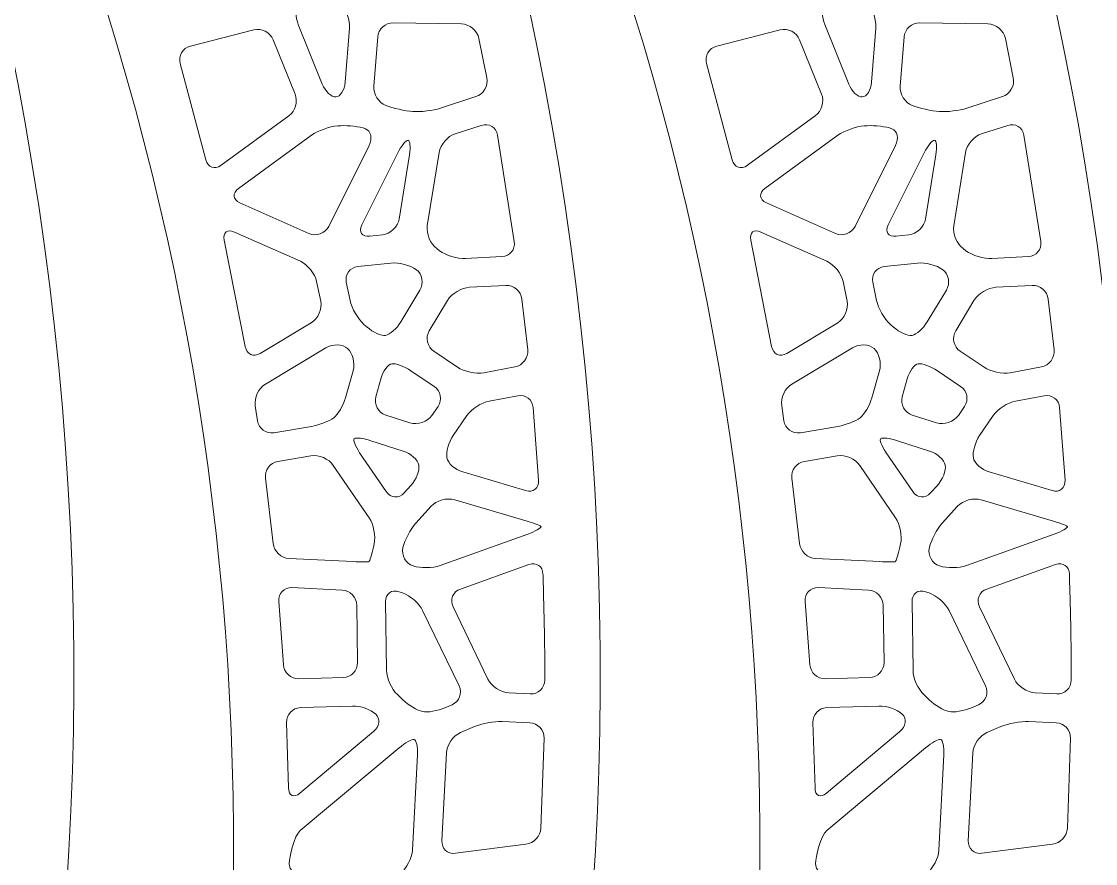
# Model space of a CAD drawing. Header units: inches. Extents: x 8 to 818, y -635 to -10.
# Drawn here: x 396.5 to 501.2, y -169.1 to -87 of the extents above; entities that cross this region are included whole.
import ezdxf

# ---------------------------------------------------------------- set-up
doc = ezdxf.new("R2010")
doc.units = ezdxf.units.IN
doc.header["$MEASUREMENT"] = 0
doc.layers.add('Calque 1', color=7, linetype='Continuous')

# ---------------------------------------------------------------- blocks, each defined once
blk = doc.blocks.new('block 4')
at = {"layer": 'Calque 1', "color": 179, "lineweight": 5, "true_color": 0x262425}
blk.add_open_spline([(602.23, -64), (602.23, -64), (613.18, -66.29), (613.18, -66.29), (613.72, -66.4), (614.07, -66.93), (613.96, -67.48), (613.96, -67.48), (613.75, -68.45), (613.75, -68.45), (613.64, -68.99), (613.11, -69.34), (612.57, -69.23), (612.57, -69.23), (603.57, -67.34), (603.57, -67.34), (655.56, -199.6), (597.38, -353.81), (465.53, -418.55), (465.53, -418.55), (470.43, -419.58), (470.43, -419.58), (470.97, -419.69), (471.32, -420.22), (471.2, -420.76), (471.2, -420.76), (471, -421.74), (471, -421.74), (470.89, -422.28), (470.36, -422.63), (469.82, -422.51), (469.82, -422.51), (461.08, -420.69), (461.08, -420.69), (458.29, -422), (455.46, -423.28), (452.6, -424.51), (448.67, -426.21), (446.73, -430.67), (448.21, -434.69), (448.21, -434.69), (448.27, -434.84), (448.27, -434.84), (449.8, -439), (454.42, -441.15), (458.57, -439.61), (625.34, -377.87), (704.2, -186.1), (630.65, -23.11), (626.13, -12.97), (613.24, -9.8), (602.69, -15.85), (602.69, -15.85), (602.69, -15.85), (602.69, -15.85), (592.11, -21.91), (587.74, -33.6), (592.19, -42.17), (595.88, -49.36), (599.22, -56.64), (602.23, -64)], degree=3, knots=[0, 0, 0, 0, 1, 1, 1, 2, 2, 2, 3, 3, 3, 4, 4, 4, 5, 5, 5, 6, 6, 6, 7, 7, 7, 8, 8, 8, 9, 9, 9, 10, 10, 10, 11, 11, 11, 12, 12, 12, 13, 13, 13, 14, 14, 14, 15, 15, 15, 16, 16, 16, 17, 17, 17, 18, 18, 18, 19, 19, 19, 20, 20, 20, 20], dxfattribs=at)
blk = doc.blocks.new('block 5')
at = {"layer": 'Calque 1', "color": 179, "lineweight": 5, "true_color": 0x262425}
blk.add_open_spline([(550.89, -64), (550.89, -64), (561.84, -66.29), (561.84, -66.29), (562.38, -66.4), (562.73, -66.93), (562.62, -67.48), (562.62, -67.48), (562.41, -68.45), (562.41, -68.45), (562.3, -68.99), (561.77, -69.34), (561.23, -69.23), (561.23, -69.23), (552.23, -67.34), (552.23, -67.34), (604.22, -199.6), (546.04, -353.81), (414.19, -418.55), (414.19, -418.55), (419.09, -419.58), (419.09, -419.58), (419.63, -419.69), (419.98, -420.22), (419.86, -420.76), (419.86, -420.76), (419.66, -421.74), (419.66, -421.74), (419.55, -422.28), (419.02, -422.63), (418.48, -422.51), (418.48, -422.51), (409.74, -420.69), (409.74, -420.69), (406.95, -422), (404.12, -423.28), (401.26, -424.51), (397.33, -426.21), (395.39, -430.67), (396.87, -434.69), (396.87, -434.69), (396.93, -434.84), (396.93, -434.84), (398.46, -439), (403.08, -441.15), (407.23, -439.61), (574, -377.87), (652.86, -186.1), (579.31, -23.11), (574.8, -12.97), (561.9, -9.8), (551.35, -15.85), (551.35, -15.85), (551.35, -15.85), (551.35, -15.85), (540.78, -21.91), (536.4, -33.6), (540.85, -42.17), (544.54, -49.36), (547.89, -56.64), (550.89, -64)], degree=3, knots=[0, 0, 0, 0, 1, 1, 1, 2, 2, 2, 3, 3, 3, 4, 4, 4, 5, 5, 5, 6, 6, 6, 7, 7, 7, 8, 8, 8, 9, 9, 9, 10, 10, 10, 11, 11, 11, 12, 12, 12, 13, 13, 13, 14, 14, 14, 15, 15, 15, 16, 16, 16, 17, 17, 17, 18, 18, 18, 19, 19, 19, 20, 20, 20, 20], dxfattribs=at)
blk = doc.blocks.new('block 6')
at = {"layer": 'Calque 1', "color": 179, "lineweight": 5, "true_color": 0x262425}
blk.add_open_spline([(499.55, -64), (499.55, -64), (510.5, -66.29), (510.5, -66.29), (511.04, -66.4), (511.39, -66.93), (511.28, -67.48), (511.28, -67.48), (511.07, -68.45), (511.07, -68.45), (510.96, -68.99), (510.43, -69.34), (509.89, -69.23), (509.89, -69.23), (500.89, -67.34), (500.89, -67.34), (552.88, -199.6), (494.7, -353.81), (362.85, -418.55), (362.85, -418.55), (367.75, -419.58), (367.75, -419.58), (368.29, -419.69), (368.64, -420.22), (368.52, -420.76), (368.52, -420.76), (368.32, -421.74), (368.32, -421.74), (368.21, -422.28), (367.68, -422.63), (367.14, -422.51), (367.14, -422.51), (358.4, -420.69), (358.4, -420.69), (355.61, -422), (352.78, -423.28), (349.92, -424.51), (345.99, -426.21), (344.05, -430.67), (345.53, -434.69), (345.53, -434.69), (345.59, -434.84), (345.59, -434.84), (347.12, -439), (351.74, -441.15), (355.89, -439.61), (522.66, -377.87), (601.52, -186.1), (527.97, -23.11), (523.46, -12.97), (510.56, -9.8), (500.01, -15.85), (500.01, -15.85), (500.01, -15.85), (500.01, -15.85), (489.44, -21.91), (485.06, -33.6), (489.51, -42.17), (493.2, -49.36), (496.55, -56.64), (499.55, -64)], degree=3, knots=[0, 0, 0, 0, 1, 1, 1, 2, 2, 2, 3, 3, 3, 4, 4, 4, 5, 5, 5, 6, 6, 6, 7, 7, 7, 8, 8, 8, 9, 9, 9, 10, 10, 10, 11, 11, 11, 12, 12, 12, 13, 13, 13, 14, 14, 14, 15, 15, 15, 16, 16, 16, 17, 17, 17, 18, 18, 18, 19, 19, 19, 20, 20, 20, 20], dxfattribs=at)
blk = doc.blocks.new('block 7')
at = {"layer": 'Calque 1', "color": 179, "lineweight": 5, "true_color": 0x262425}
for points, knots in [([(448.21, -64), (448.21, -64), (459.16, -66.29), (459.16, -66.29), (459.7, -66.4), (460.05, -66.93), (459.94, -67.48), (459.94, -67.48), (459.73, -68.45), (459.73, -68.45), (459.62, -68.99), (459.09, -69.34), (458.55, -69.23), (458.55, -69.23), (449.55, -67.34), (449.55, -67.34), (501.54, -199.6), (443.36, -353.81), (311.51, -418.55), (311.51, -418.55), (316.41, -419.58), (316.41, -419.58), (316.95, -419.69), (317.3, -420.22), (317.18, -420.76), (317.18, -420.76), (316.98, -421.74), (316.98, -421.74), (316.87, -422.28), (316.34, -422.63), (315.8, -422.51), (315.8, -422.51), (307.06, -420.69), (307.06, -420.69), (304.27, -422), (301.44, -423.28), (298.59, -424.51), (294.65, -426.21), (292.71, -430.67), (294.19, -434.69), (294.19, -434.69), (294.25, -434.84), (294.25, -434.84), (295.78, -439), (300.4, -441.15), (304.55, -439.61), (471.32, -377.87), (550.18, -186.1), (476.63, -23.11), (472.12, -12.97), (459.22, -9.8), (448.67, -15.85), (448.67, -15.85), (448.67, -15.85), (448.67, -15.85), (438.1, -21.91), (433.72, -33.6), (438.17, -42.17), (441.86, -49.36), (445.21, -56.64), (448.21, -64)], [0, 0, 0, 0, 1, 1, 1, 2, 2, 2, 3, 3, 3, 4, 4, 4, 5, 5, 5, 6, 6, 6, 7, 7, 7, 8, 8, 8, 9, 9, 9, 10, 10, 10, 11, 11, 11, 12, 12, 12, 13, 13, 13, 14, 14, 14, 15, 15, 15, 16, 16, 16, 17, 17, 17, 18, 18, 18, 19, 19, 19, 20, 20, 20, 20]), ([(476.8, -84.64), (477.58, -84.65), (478.59, -85.01), (479.05, -85.44), (479.5, -85.87), (479.83, -86.86), (479.77, -87.63), (479.77, -87.63), (479.35, -92.9), (479.35, -92.9), (479.29, -93.68), (478.89, -94.33), (478.45, -94.35), (478.02, -94.38), (477.42, -93.81), (477.13, -93.09), (477.13, -93.09), (474.79, -87.29), (474.79, -87.29), (474.5, -86.57), (474.49, -85.67), (474.76, -85.3), (475.03, -84.93), (475.89, -84.63), (476.66, -84.64), (476.66, -84.64), (476.8, -84.64), (476.8, -84.64)], [0, 0, 0, 0, 1, 1, 1, 2, 2, 2, 3, 3, 3, 4, 4, 4, 5, 5, 5, 6, 6, 6, 7, 7, 7, 8, 8, 8, 9, 9, 9, 9]), ([(474.48, -94.07), (474.77, -94.79), (474.5, -95.75), (473.87, -96.2), (473.87, -96.2), (467.25, -101.01), (467.25, -101.01), (466.62, -101.47), (465.95, -101.23), (465.76, -100.47), (465.76, -100.47), (463.27, -91.1), (463.27, -91.1), (463.06, -90.35), (463.5, -89.58), (464.26, -89.39), (464.26, -89.39), (470.45, -87.81), (470.45, -87.81), (471.2, -87.61), (472.05, -88.05), (472.34, -88.77), (472.34, -88.77), (474.48, -94.07), (474.48, -94.07)], [0, 0, 0, 0, 1, 1, 1, 2, 2, 2, 3, 3, 3, 4, 4, 4, 5, 5, 5, 6, 6, 6, 7, 7, 7, 8, 8, 8, 8]), ([(490.7, -87.23), (491.48, -87.25), (492.24, -87.88), (492.4, -88.64), (492.4, -88.64), (493.18, -92.5), (493.18, -92.5), (493.33, -93.26), (492.85, -94.08), (492.11, -94.32), (492.11, -94.32), (488.66, -95.44), (488.66, -95.44), (487.92, -95.68), (486.7, -95.83), (485.96, -95.77), (485.21, -95.71), (484.02, -95.45), (483.32, -95.18), (482.62, -94.92), (482.09, -94.07), (482.15, -93.29), (482.15, -93.29), (482.53, -88.5), (482.53, -88.5), (482.59, -87.73), (483.28, -87.11), (484.05, -87.12), (484.05, -87.12), (490.7, -87.23), (490.7, -87.23)], [0, 0, 0, 0, 1, 1, 1, 2, 2, 2, 3, 3, 3, 4, 4, 4, 5, 5, 5, 6, 6, 6, 7, 7, 7, 8, 8, 8, 9, 9, 9, 10, 10, 10, 10]), ([(481.33, -97.45), (481.88, -97.66), (482.04, -98.39), (481.69, -99.09), (481.69, -99.09), (477.75, -106.97), (477.75, -106.97), (477.4, -107.66), (476.54, -107.97), (475.83, -107.66), (475.83, -107.66), (469.1, -104.66), (469.1, -104.66), (468.39, -104.35), (468.33, -103.71), (468.96, -103.26), (468.96, -103.26), (476.08, -98.08), (476.08, -98.08), (476.71, -97.63), (477.86, -97.22), (478.63, -97.17), (478.63, -97.17), (478.93, -97.15), (478.93, -97.15), (479.7, -97.11), (480.78, -97.24), (481.33, -97.45)], [0, 0, 0, 0, 1, 1, 1, 2, 2, 2, 3, 3, 3, 4, 4, 4, 5, 5, 5, 6, 6, 6, 7, 7, 7, 8, 8, 8, 9, 9, 9, 9]), ([(492.63, -97.12), (493.37, -96.88), (494.08, -97.31), (494.21, -98.07), (494.21, -98.07), (495.85, -108.45), (495.85, -108.45), (495.97, -109.22), (495.42, -109.88), (494.65, -109.92), (494.65, -109.92), (491.09, -110.1), (491.09, -110.1), (490.32, -110.14), (489.17, -109.8), (488.55, -109.34), (488.55, -109.34), (488.28, -109.14), (488.28, -109.14), (487.66, -108.68), (487.25, -107.68), (487.37, -106.91), (487.37, -106.91), (488.52, -99.77), (488.52, -99.77), (488.64, -99), (489.35, -98.18), (490.09, -97.94), (490.09, -97.94), (492.63, -97.12), (492.63, -97.12)], [0, 0, 0, 0, 1, 1, 1, 2, 2, 2, 3, 3, 3, 4, 4, 4, 5, 5, 5, 6, 6, 6, 7, 7, 7, 8, 8, 8, 9, 9, 9, 10, 10, 10, 10]), ([(485.49, -98.57), (485.69, -98.58), (485.75, -99.22), (485.63, -99.99), (485.63, -99.99), (484.62, -106.25), (484.62, -106.25), (484.5, -107.01), (483.77, -107.71), (482.99, -107.79), (482.99, -107.79), (481.76, -107.93), (481.76, -107.93), (480.98, -108.01), (480.64, -107.51), (480.98, -106.82), (480.98, -106.82), (484.49, -99.8), (484.49, -99.8), (484.84, -99.11), (485.29, -98.55), (485.49, -98.57)], [0, 0, 0, 0, 1, 1, 1, 2, 2, 2, 3, 3, 3, 4, 4, 4, 5, 5, 5, 6, 6, 6, 7, 7, 7, 7]), ([(474.99, -110.37), (475.7, -110.69), (476.41, -111.57), (476.57, -112.33), (476.57, -112.33), (476.97, -114.26), (476.97, -114.26), (477.13, -115.02), (476.72, -115.96), (476.05, -116.36), (476.05, -116.36), (471.08, -119.35), (471.08, -119.35), (470.41, -119.75), (469.76, -119.45), (469.61, -118.68), (469.61, -118.68), (467.57, -108.32), (467.57, -108.32), (467.42, -107.56), (467.87, -107.2), (468.57, -107.52), (468.57, -107.52), (474.99, -110.37), (474.99, -110.37)], [0, 0, 0, 0, 1, 1, 1, 2, 2, 2, 3, 3, 3, 4, 4, 4, 5, 5, 5, 6, 6, 6, 7, 7, 7, 8, 8, 8, 8]), ([(486.3, -111.19), (486.89, -111.62), (487.05, -112.52), (486.65, -113.19), (486.65, -113.19), (484.79, -116.27), (484.79, -116.27), (484.39, -116.94), (483.72, -117.53), (483.3, -117.6), (482.88, -117.66), (482.07, -117.3), (481.48, -116.78), (481.48, -116.78), (481.19, -116.52), (481.19, -116.52), (480.61, -116.01), (480, -114.96), (479.84, -114.2), (479.84, -114.2), (479.47, -112.42), (479.47, -112.42), (479.31, -111.66), (479.82, -110.98), (480.59, -110.89), (480.59, -110.89), (483.82, -110.54), (483.82, -110.54), (484.59, -110.46), (485.71, -110.75), (486.3, -111.19)], [0, 0, 0, 0, 1, 1, 1, 2, 2, 2, 3, 3, 3, 4, 4, 4, 5, 5, 5, 6, 6, 6, 7, 7, 7, 8, 8, 8, 9, 9, 9, 10, 10, 10, 10]), ([(495.02, -112.72), (495.79, -112.68), (496.5, -113.28), (496.59, -114.05), (496.59, -114.05), (497.16, -119), (497.16, -119), (497.24, -119.78), (496.68, -120.52), (495.92, -120.66), (495.92, -120.66), (492.88, -121.23), (492.88, -121.23), (492.11, -121.37), (490.96, -121.13), (490.32, -120.7), (490.32, -120.7), (488, -119.14), (488, -119.14), (487.35, -118.71), (487.16, -117.81), (487.56, -117.14), (487.56, -117.14), (489.34, -114.19), (489.34, -114.19), (489.74, -113.52), (490.71, -112.95), (491.48, -112.91), (491.48, -112.91), (495.02, -112.72), (495.02, -112.72)], [0, 0, 0, 0, 1, 1, 1, 2, 2, 2, 3, 3, 3, 4, 4, 4, 5, 5, 5, 6, 6, 6, 7, 7, 7, 8, 8, 8, 9, 9, 9, 10, 10, 10, 10]), ([(479.6, -118.88), (480.1, -119.32), (480.34, -120.29), (480.13, -121.04), (480.13, -121.04), (479.39, -123.67), (479.39, -123.67), (479.18, -124.42), (478.66, -125.3), (478.24, -125.63), (477.82, -125.96), (476.85, -126.34), (476.08, -126.47), (476.08, -126.47), (472.41, -127.08), (472.41, -127.08), (471.64, -127.21), (470.92, -126.68), (470.81, -125.92), (470.81, -125.92), (470.59, -124.46), (470.59, -124.46), (470.47, -123.69), (470.91, -122.74), (471.58, -122.34), (471.58, -122.34), (477.48, -118.8), (477.48, -118.8), (478.14, -118.4), (479.1, -118.44), (479.6, -118.88)], [0, 0, 0, 0, 1, 1, 1, 2, 2, 2, 3, 3, 3, 4, 4, 4, 5, 5, 5, 6, 6, 6, 7, 7, 7, 8, 8, 8, 9, 9, 9, 10, 10, 10, 10]), ([(488.04, -122.57), (488.69, -123), (488.85, -123.88), (488.42, -124.52), (488.42, -124.52), (487.82, -125.39), (487.82, -125.39), (487.38, -126.03), (486.42, -126.36), (485.68, -126.12), (485.68, -126.12), (483.31, -125.36), (483.31, -125.36), (482.57, -125.12), (482.14, -124.32), (482.35, -123.57), (482.35, -123.57), (482.84, -121.83), (482.84, -121.83), (483.05, -121.08), (483.53, -120.42), (483.91, -120.36), (484.29, -120.3), (485.12, -120.61), (485.77, -121.04), (485.77, -121.04), (488.04, -122.57), (488.04, -122.57)], [0, 0, 0, 0, 1, 1, 1, 2, 2, 2, 3, 3, 3, 4, 4, 4, 5, 5, 5, 6, 6, 6, 7, 7, 7, 8, 8, 8, 9, 9, 9, 9]), ([(496.19, -123.49), (496.95, -123.34), (497.63, -123.86), (497.69, -124.63), (497.69, -124.63), (498.22, -131.72), (498.22, -131.72), (498.27, -132.5), (497.7, -132.95), (496.96, -132.73), (496.96, -132.73), (490.82, -130.91), (490.82, -130.91), (490.07, -130.68), (489.38, -130.06), (489.28, -129.52), (489.18, -128.97), (489.45, -128.01), (489.89, -127.37), (489.89, -127.37), (491.22, -125.42), (491.22, -125.42), (491.66, -124.78), (492.64, -124.14), (493.4, -124), (493.4, -124), (496.19, -123.49), (496.19, -123.49)], [0, 0, 0, 0, 1, 1, 1, 2, 2, 2, 3, 3, 3, 4, 4, 4, 5, 5, 5, 6, 6, 6, 7, 7, 7, 8, 8, 8, 9, 9, 9, 9]), ([(485.02, -128.87), (485.76, -129.11), (486.45, -129.73), (486.54, -130.24), (486.64, -130.76), (486.29, -131.65), (485.77, -132.23), (485.77, -132.23), (485.11, -132.95), (485.11, -132.95), (484.59, -133.53), (483.81, -133.47), (483.37, -132.83), (483.37, -132.83), (480.77, -129.03), (480.77, -129.03), (480.33, -128.39), (480.1, -127.77), (480.25, -127.65), (480.4, -127.53), (481.13, -127.63), (481.87, -127.86), (481.87, -127.86), (485.02, -128.87), (485.02, -128.87)], [0, 0, 0, 0, 1, 1, 1, 2, 2, 2, 3, 3, 3, 4, 4, 4, 5, 5, 5, 6, 6, 6, 7, 7, 7, 8, 8, 8, 8]), ([(481.7, -135.39), (482.13, -136.03), (482.35, -137.17), (482.18, -137.93), (482.18, -137.93), (482.11, -138.23), (482.11, -138.23), (481.94, -138.98), (481.74, -139.63), (481.67, -139.66), (481.61, -139.7), (480.92, -139.69), (480.15, -139.65), (480.15, -139.65), (473.9, -139.35), (473.9, -139.35), (473.12, -139.32), (472.42, -138.66), (472.34, -137.88), (472.34, -137.88), (471.58, -131.51), (471.58, -131.51), (471.49, -130.74), (472.03, -130), (472.8, -129.88), (472.8, -129.88), (476.01, -129.34), (476.01, -129.34), (476.78, -129.21), (477.76, -129.63), (478.2, -130.27), (478.2, -130.27), (481.7, -135.39), (481.7, -135.39)], [0, 0, 0, 0, 1, 1, 1, 2, 2, 2, 3, 3, 3, 4, 4, 4, 5, 5, 5, 6, 6, 6, 7, 7, 7, 8, 8, 8, 9, 9, 9, 10, 10, 10, 11, 11, 11, 11]), ([(497.11, -135.72), (497.86, -135.94), (498.47, -136.18), (498.47, -136.25), (498.48, -136.33), (497.89, -136.73), (497.16, -136.99), (497.16, -136.99), (488.62, -140.03), (488.62, -140.03), (487.89, -140.29), (486.71, -140.31), (485.99, -140.07), (485.27, -139.83), (484.82, -139.03), (484.99, -138.29), (485.16, -137.55), (485.73, -136.47), (486.25, -135.9), (486.25, -135.9), (487.74, -134.26), (487.74, -134.26), (488.26, -133.69), (489.3, -133.4), (490.04, -133.62), (490.04, -133.62), (497.11, -135.72), (497.11, -135.72)], [0, 0, 0, 0, 1, 1, 1, 2, 2, 2, 3, 3, 3, 4, 4, 4, 5, 5, 5, 6, 6, 6, 7, 7, 7, 8, 8, 8, 9, 9, 9, 9]), ([(497.28, -139.94), (498.01, -139.68), (498.63, -140.1), (498.65, -140.88), (498.65, -140.88), (498.8, -145.91), (498.82, -149.07), (498.83, -150.17), (498.82, -151.2), (498.82, -151.2), (498.82, -151.98), (498.18, -152.58), (497.41, -152.55), (497.41, -152.55), (495.31, -152.45), (495.31, -152.45), (494.53, -152.41), (493.62, -151.81), (493.28, -151.12), (493.28, -151.12), (489.88, -144.07), (489.88, -144.07), (489.54, -143.37), (489.86, -142.59), (490.59, -142.33), (490.59, -142.33), (497.28, -139.94), (497.28, -139.94)], [0, 0, 0, 0, 1, 1, 1, 2, 2, 2, 3, 3, 3, 4, 4, 4, 5, 5, 5, 6, 6, 6, 7, 7, 7, 8, 8, 8, 9, 9, 9, 9]), ([(479.06, -142.43), (479.83, -142.47), (480.47, -143.13), (480.49, -143.91), (480.49, -143.91), (480.57, -149.49), (480.57, -149.49), (480.58, -150.27), (479.95, -150.92), (479.18, -150.94), (479.18, -150.94), (474.84, -151.07), (474.84, -151.07), (474.07, -151.09), (473.39, -150.48), (473.34, -149.7), (473.34, -149.7), (472.88, -143.53), (472.88, -143.53), (472.81, -142.76), (473.4, -142.16), (474.17, -142.19), (474.17, -142.19), (479.06, -142.43), (479.06, -142.43)], [0, 0, 0, 0, 1, 1, 1, 2, 2, 2, 3, 3, 3, 4, 4, 4, 5, 5, 5, 6, 6, 6, 7, 7, 7, 8, 8, 8, 8]), ([(484.96, -142.7), (485.69, -142.95), (486.57, -143.72), (486.91, -144.42), (486.91, -144.42), (490.47, -151.77), (490.47, -151.77), (490.8, -152.47), (490.5, -153.29), (489.78, -153.6), (489.78, -153.6), (489.09, -153.9), (489.09, -153.9), (488.38, -154.21), (487.39, -154.38), (486.9, -154.27), (486.4, -154.17), (485.54, -153.65), (484.97, -153.12), (484.97, -153.12), (484.45, -152.62), (484.45, -152.62), (483.88, -152.09), (483.41, -151.02), (483.4, -150.24), (483.4, -150.24), (483.3, -143.55), (483.3, -143.55), (483.29, -142.78), (483.89, -142.34), (484.62, -142.59), (484.62, -142.59), (484.96, -142.7), (484.96, -142.7)], [0, 0, 0, 0, 1, 1, 1, 2, 2, 2, 3, 3, 3, 4, 4, 4, 5, 5, 5, 6, 6, 6, 7, 7, 7, 8, 8, 8, 9, 9, 9, 10, 10, 10, 11, 11, 11, 11]), ([(482.34, -154.51), (482.81, -154.96), (482.71, -155.73), (482.11, -156.23), (482.11, -156.23), (474.95, -162.22), (474.95, -162.22), (474.36, -162.72), (473.85, -162.49), (473.84, -161.71), (473.84, -161.71), (473.64, -155.34), (473.64, -155.34), (473.61, -154.56), (474.22, -153.91), (474.99, -153.89), (474.99, -153.89), (480.07, -153.74), (480.07, -153.74), (480.84, -153.72), (481.86, -154.06), (482.34, -154.51)], [0, 0, 0, 0, 1, 1, 1, 2, 2, 2, 3, 3, 3, 4, 4, 4, 5, 5, 5, 6, 6, 6, 7, 7, 7, 7]), ([(497.37, -155.37), (498.15, -155.41), (498.77, -156.07), (498.75, -156.85), (498.75, -156.85), (498.45, -165.63), (498.45, -165.63), (498.42, -166.4), (497.76, -167.12), (496.99, -167.21), (496.99, -167.21), (490.12, -168.09), (490.12, -168.09), (489.35, -168.19), (488.75, -167.63), (488.79, -166.86), (488.79, -166.86), (489.23, -158.29), (489.23, -158.29), (489.27, -157.52), (489.89, -156.63), (490.6, -156.32), (490.6, -156.32), (491.96, -155.74), (491.96, -155.74), (492.67, -155.43), (493.89, -155.21), (494.66, -155.25), (494.66, -155.25), (497.37, -155.37), (497.37, -155.37)], [0, 0, 0, 0, 1, 1, 1, 2, 2, 2, 3, 3, 3, 4, 4, 4, 5, 5, 5, 6, 6, 6, 7, 7, 7, 8, 8, 8, 9, 9, 9, 10, 10, 10, 10]), ([(486.08, -156.99), (486.3, -157.03), (486.44, -157.7), (486.4, -158.48), (486.4, -158.48), (485.92, -167.77), (485.92, -167.77), (485.88, -168.54), (485.35, -169.58), (484.75, -170.06), (484.75, -170.06), (483.86, -170.78), (483.86, -170.78), (483.26, -171.27), (482.14, -171.56), (481.37, -171.44), (481.37, -171.44), (475.28, -170.43), (475.28, -170.43), (474.51, -170.3), (473.89, -169.69), (473.89, -169.08), (473.9, -168.46), (474.39, -166.37), (474.98, -165.87), (474.98, -165.87), (484.62, -157.81), (484.62, -157.81), (485.21, -157.31), (485.87, -156.94), (486.08, -156.99)], [0, 0, 0, 0, 1, 1, 1, 2, 2, 2, 3, 3, 3, 4, 4, 4, 5, 5, 5, 6, 6, 6, 7, 7, 7, 8, 8, 8, 9, 9, 9, 10, 10, 10, 10])]:
    blk.add_open_spline(points, degree=3, knots=knots, dxfattribs=at)
blk = doc.blocks.new('block 8')
at = {"layer": 'Calque 1', "color": 179, "lineweight": 5, "true_color": 0x262425}
for points, knots in [([(396.87, -64), (396.87, -64), (407.82, -66.29), (407.82, -66.29), (408.36, -66.4), (408.71, -66.93), (408.6, -67.48), (408.6, -67.48), (408.39, -68.45), (408.39, -68.45), (408.28, -68.99), (407.75, -69.34), (407.21, -69.23), (407.21, -69.23), (398.21, -67.34), (398.21, -67.34), (450.2, -199.6), (392.02, -353.81), (260.17, -418.55), (260.17, -418.55), (265.07, -419.58), (265.07, -419.58), (265.61, -419.69), (265.96, -420.22), (265.85, -420.76), (265.85, -420.76), (265.64, -421.74), (265.64, -421.74), (265.53, -422.28), (265, -422.63), (264.46, -422.51), (264.46, -422.51), (255.72, -420.69), (255.72, -420.69), (252.93, -422), (250.1, -423.28), (247.25, -424.51), (243.31, -426.21), (241.37, -430.67), (242.86, -434.69), (242.86, -434.69), (242.91, -434.84), (242.91, -434.84), (244.44, -439), (249.06, -441.15), (253.21, -439.61), (419.98, -377.87), (498.84, -186.1), (425.29, -23.11), (420.78, -12.97), (407.88, -9.8), (397.33, -15.85), (397.33, -15.85), (397.33, -15.85), (397.33, -15.85), (386.76, -21.91), (382.38, -33.6), (386.83, -42.17), (390.52, -49.36), (393.87, -56.64), (396.87, -64)], [0, 0, 0, 0, 1, 1, 1, 2, 2, 2, 3, 3, 3, 4, 4, 4, 5, 5, 5, 6, 6, 6, 7, 7, 7, 8, 8, 8, 9, 9, 9, 10, 10, 10, 11, 11, 11, 12, 12, 12, 13, 13, 13, 14, 14, 14, 15, 15, 15, 16, 16, 16, 17, 17, 17, 18, 18, 18, 19, 19, 19, 20, 20, 20, 20]), ([(425.46, -84.64), (426.24, -84.65), (427.25, -85.01), (427.71, -85.44), (428.16, -85.87), (428.49, -86.86), (428.43, -87.63), (428.43, -87.63), (428.01, -92.9), (428.01, -92.9), (427.95, -93.68), (427.55, -94.33), (427.11, -94.35), (426.68, -94.38), (426.08, -93.81), (425.79, -93.09), (425.79, -93.09), (423.45, -87.29), (423.45, -87.29), (423.16, -86.57), (423.15, -85.67), (423.42, -85.3), (423.69, -84.93), (424.55, -84.63), (425.32, -84.64), (425.32, -84.64), (425.46, -84.64), (425.46, -84.64)], [0, 0, 0, 0, 1, 1, 1, 2, 2, 2, 3, 3, 3, 4, 4, 4, 5, 5, 5, 6, 6, 6, 7, 7, 7, 8, 8, 8, 9, 9, 9, 9]), ([(423.14, -94.07), (423.43, -94.79), (423.16, -95.75), (422.53, -96.2), (422.53, -96.2), (415.91, -101.01), (415.91, -101.01), (415.28, -101.47), (414.61, -101.23), (414.42, -100.47), (414.42, -100.47), (411.93, -91.1), (411.93, -91.1), (411.72, -90.35), (412.16, -89.58), (412.92, -89.39), (412.92, -89.39), (419.11, -87.81), (419.11, -87.81), (419.86, -87.61), (420.71, -88.05), (421, -88.77), (421, -88.77), (423.14, -94.07), (423.14, -94.07)], [0, 0, 0, 0, 1, 1, 1, 2, 2, 2, 3, 3, 3, 4, 4, 4, 5, 5, 5, 6, 6, 6, 7, 7, 7, 8, 8, 8, 8]), ([(439.36, -87.23), (440.14, -87.25), (440.9, -87.88), (441.06, -88.64), (441.06, -88.64), (441.84, -92.5), (441.84, -92.5), (441.99, -93.26), (441.51, -94.08), (440.77, -94.32), (440.77, -94.32), (437.32, -95.44), (437.32, -95.44), (436.58, -95.68), (435.37, -95.83), (434.62, -95.77), (433.87, -95.71), (432.68, -95.45), (431.98, -95.18), (431.28, -94.92), (430.75, -94.07), (430.81, -93.29), (430.81, -93.29), (431.19, -88.5), (431.19, -88.5), (431.25, -87.73), (431.94, -87.11), (432.71, -87.12), (432.71, -87.12), (439.36, -87.23), (439.36, -87.23)], [0, 0, 0, 0, 1, 1, 1, 2, 2, 2, 3, 3, 3, 4, 4, 4, 5, 5, 5, 6, 6, 6, 7, 7, 7, 8, 8, 8, 9, 9, 9, 10, 10, 10, 10]), ([(429.99, -97.45), (430.54, -97.66), (430.7, -98.39), (430.35, -99.09), (430.35, -99.09), (426.41, -106.97), (426.41, -106.97), (426.06, -107.66), (425.2, -107.97), (424.49, -107.66), (424.49, -107.66), (417.76, -104.66), (417.76, -104.66), (417.06, -104.35), (416.99, -103.71), (417.62, -103.26), (417.62, -103.26), (424.74, -98.08), (424.74, -98.08), (425.37, -97.63), (426.52, -97.22), (427.29, -97.17), (427.29, -97.17), (427.59, -97.15), (427.59, -97.15), (428.36, -97.11), (429.44, -97.24), (429.99, -97.45)], [0, 0, 0, 0, 1, 1, 1, 2, 2, 2, 3, 3, 3, 4, 4, 4, 5, 5, 5, 6, 6, 6, 7, 7, 7, 8, 8, 8, 9, 9, 9, 9]), ([(441.29, -97.12), (442.03, -96.88), (442.74, -97.31), (442.87, -98.07), (442.87, -98.07), (444.51, -108.45), (444.51, -108.45), (444.63, -109.22), (444.08, -109.88), (443.31, -109.92), (443.31, -109.92), (439.75, -110.1), (439.75, -110.1), (438.98, -110.14), (437.83, -109.8), (437.21, -109.34), (437.21, -109.34), (436.95, -109.14), (436.95, -109.14), (436.32, -108.68), (435.91, -107.68), (436.03, -106.91), (436.03, -106.91), (437.18, -99.77), (437.18, -99.77), (437.3, -99), (438.01, -98.18), (438.75, -97.94), (438.75, -97.94), (441.29, -97.12), (441.29, -97.12)], [0, 0, 0, 0, 1, 1, 1, 2, 2, 2, 3, 3, 3, 4, 4, 4, 5, 5, 5, 6, 6, 6, 7, 7, 7, 8, 8, 8, 9, 9, 9, 10, 10, 10, 10]), ([(434.15, -98.57), (434.35, -98.58), (434.41, -99.22), (434.29, -99.99), (434.29, -99.99), (433.28, -106.25), (433.28, -106.25), (433.16, -107.01), (432.43, -107.71), (431.66, -107.79), (431.66, -107.79), (430.42, -107.93), (430.42, -107.93), (429.64, -108.01), (429.3, -107.51), (429.64, -106.82), (429.64, -106.82), (433.15, -99.8), (433.15, -99.8), (433.5, -99.11), (433.95, -98.55), (434.15, -98.57)], [0, 0, 0, 0, 1, 1, 1, 2, 2, 2, 3, 3, 3, 4, 4, 4, 5, 5, 5, 6, 6, 6, 7, 7, 7, 7]), ([(423.65, -110.37), (424.36, -110.69), (425.07, -111.57), (425.23, -112.33), (425.23, -112.33), (425.63, -114.26), (425.63, -114.26), (425.79, -115.02), (425.38, -115.96), (424.71, -116.36), (424.71, -116.36), (419.74, -119.35), (419.74, -119.35), (419.08, -119.75), (418.42, -119.45), (418.27, -118.68), (418.27, -118.68), (416.23, -108.32), (416.23, -108.32), (416.08, -107.56), (416.53, -107.2), (417.23, -107.52), (417.23, -107.52), (423.65, -110.37), (423.65, -110.37)], [0, 0, 0, 0, 1, 1, 1, 2, 2, 2, 3, 3, 3, 4, 4, 4, 5, 5, 5, 6, 6, 6, 7, 7, 7, 8, 8, 8, 8]), ([(434.96, -111.19), (435.55, -111.62), (435.71, -112.52), (435.31, -113.19), (435.31, -113.19), (433.45, -116.27), (433.45, -116.27), (433.05, -116.94), (432.38, -117.53), (431.96, -117.6), (431.54, -117.66), (430.73, -117.3), (430.15, -116.78), (430.15, -116.78), (429.85, -116.52), (429.85, -116.52), (429.27, -116.01), (428.66, -114.96), (428.5, -114.2), (428.5, -114.2), (428.13, -112.42), (428.13, -112.42), (427.97, -111.66), (428.48, -110.98), (429.25, -110.89), (429.25, -110.89), (432.48, -110.54), (432.48, -110.54), (433.25, -110.46), (434.37, -110.75), (434.96, -111.19)], [0, 0, 0, 0, 1, 1, 1, 2, 2, 2, 3, 3, 3, 4, 4, 4, 5, 5, 5, 6, 6, 6, 7, 7, 7, 8, 8, 8, 9, 9, 9, 10, 10, 10, 10]), ([(443.68, -112.72), (444.45, -112.68), (445.16, -113.28), (445.26, -114.05), (445.26, -114.05), (445.82, -119), (445.82, -119), (445.9, -119.78), (445.34, -120.52), (444.58, -120.66), (444.58, -120.66), (441.54, -121.23), (441.54, -121.23), (440.77, -121.37), (439.62, -121.13), (438.98, -120.7), (438.98, -120.7), (436.66, -119.14), (436.66, -119.14), (436.01, -118.71), (435.82, -117.81), (436.22, -117.14), (436.22, -117.14), (438, -114.19), (438, -114.19), (438.4, -113.52), (439.37, -112.95), (440.14, -112.91), (440.14, -112.91), (443.68, -112.72), (443.68, -112.72)], [0, 0, 0, 0, 1, 1, 1, 2, 2, 2, 3, 3, 3, 4, 4, 4, 5, 5, 5, 6, 6, 6, 7, 7, 7, 8, 8, 8, 9, 9, 9, 10, 10, 10, 10]), ([(428.26, -118.88), (428.76, -119.32), (429, -120.29), (428.79, -121.04), (428.79, -121.04), (428.05, -123.67), (428.05, -123.67), (427.84, -124.42), (427.32, -125.3), (426.9, -125.63), (426.48, -125.96), (425.51, -126.34), (424.74, -126.47), (424.74, -126.47), (421.07, -127.08), (421.07, -127.08), (420.3, -127.21), (419.58, -126.68), (419.47, -125.92), (419.47, -125.92), (419.25, -124.46), (419.25, -124.46), (419.13, -123.69), (419.57, -122.74), (420.24, -122.34), (420.24, -122.34), (426.14, -118.8), (426.14, -118.8), (426.8, -118.4), (427.76, -118.44), (428.26, -118.88)], [0, 0, 0, 0, 1, 1, 1, 2, 2, 2, 3, 3, 3, 4, 4, 4, 5, 5, 5, 6, 6, 6, 7, 7, 7, 8, 8, 8, 9, 9, 9, 10, 10, 10, 10]), ([(436.7, -122.57), (437.35, -123), (437.51, -123.88), (437.08, -124.52), (437.08, -124.52), (436.48, -125.39), (436.48, -125.39), (436.04, -126.03), (435.08, -126.36), (434.34, -126.12), (434.34, -126.12), (431.97, -125.36), (431.97, -125.36), (431.23, -125.12), (430.8, -124.32), (431.01, -123.57), (431.01, -123.57), (431.5, -121.83), (431.5, -121.83), (431.71, -121.08), (432.19, -120.42), (432.57, -120.36), (432.95, -120.3), (433.78, -120.61), (434.43, -121.04), (434.43, -121.04), (436.7, -122.57), (436.7, -122.57)], [0, 0, 0, 0, 1, 1, 1, 2, 2, 2, 3, 3, 3, 4, 4, 4, 5, 5, 5, 6, 6, 6, 7, 7, 7, 8, 8, 8, 9, 9, 9, 9]), ([(444.85, -123.49), (445.61, -123.34), (446.29, -123.86), (446.35, -124.63), (446.35, -124.63), (446.88, -131.72), (446.88, -131.72), (446.93, -132.5), (446.36, -132.95), (445.62, -132.73), (445.62, -132.73), (439.48, -130.91), (439.48, -130.91), (438.73, -130.68), (438.04, -130.06), (437.94, -129.52), (437.84, -128.97), (438.11, -128.01), (438.55, -127.37), (438.55, -127.37), (439.88, -125.42), (439.88, -125.42), (440.32, -124.78), (441.3, -124.14), (442.06, -124), (442.06, -124), (444.85, -123.49), (444.85, -123.49)], [0, 0, 0, 0, 1, 1, 1, 2, 2, 2, 3, 3, 3, 4, 4, 4, 5, 5, 5, 6, 6, 6, 7, 7, 7, 8, 8, 8, 9, 9, 9, 9]), ([(433.68, -128.87), (434.42, -129.11), (435.11, -129.73), (435.2, -130.24), (435.3, -130.76), (434.95, -131.65), (434.43, -132.23), (434.43, -132.23), (433.77, -132.95), (433.77, -132.95), (433.25, -133.53), (432.47, -133.47), (432.03, -132.83), (432.03, -132.83), (429.43, -129.03), (429.43, -129.03), (428.99, -128.39), (428.76, -127.77), (428.91, -127.65), (429.06, -127.53), (429.79, -127.63), (430.53, -127.86), (430.53, -127.86), (433.68, -128.87), (433.68, -128.87)], [0, 0, 0, 0, 1, 1, 1, 2, 2, 2, 3, 3, 3, 4, 4, 4, 5, 5, 5, 6, 6, 6, 7, 7, 7, 8, 8, 8, 8]), ([(430.36, -135.39), (430.79, -136.03), (431.01, -137.17), (430.84, -137.93), (430.84, -137.93), (430.77, -138.23), (430.77, -138.23), (430.6, -138.98), (430.4, -139.63), (430.34, -139.66), (430.27, -139.7), (429.58, -139.69), (428.81, -139.65), (428.81, -139.65), (422.56, -139.35), (422.56, -139.35), (421.78, -139.32), (421.08, -138.66), (421, -137.88), (421, -137.88), (420.24, -131.51), (420.24, -131.51), (420.15, -130.74), (420.69, -130), (421.46, -129.88), (421.46, -129.88), (424.67, -129.34), (424.67, -129.34), (425.44, -129.21), (426.43, -129.63), (426.86, -130.27), (426.86, -130.27), (430.36, -135.39), (430.36, -135.39)], [0, 0, 0, 0, 1, 1, 1, 2, 2, 2, 3, 3, 3, 4, 4, 4, 5, 5, 5, 6, 6, 6, 7, 7, 7, 8, 8, 8, 9, 9, 9, 10, 10, 10, 11, 11, 11, 11]), ([(445.78, -135.72), (446.52, -135.94), (447.13, -136.18), (447.13, -136.25), (447.14, -136.33), (446.55, -136.73), (445.82, -136.99), (445.82, -136.99), (437.28, -140.03), (437.28, -140.03), (436.55, -140.29), (435.37, -140.31), (434.65, -140.07), (433.93, -139.83), (433.48, -139.03), (433.65, -138.29), (433.82, -137.55), (434.39, -136.47), (434.91, -135.9), (434.91, -135.9), (436.4, -134.26), (436.4, -134.26), (436.92, -133.69), (437.96, -133.4), (438.7, -133.62), (438.7, -133.62), (445.78, -135.72), (445.78, -135.72)], [0, 0, 0, 0, 1, 1, 1, 2, 2, 2, 3, 3, 3, 4, 4, 4, 5, 5, 5, 6, 6, 6, 7, 7, 7, 8, 8, 8, 9, 9, 9, 9]), ([(445.94, -139.94), (446.67, -139.68), (447.29, -140.1), (447.31, -140.88), (447.31, -140.88), (447.46, -145.91), (447.48, -149.07), (447.49, -150.17), (447.48, -151.2), (447.48, -151.2), (447.48, -151.98), (446.84, -152.58), (446.07, -152.55), (446.07, -152.55), (443.97, -152.45), (443.97, -152.45), (443.19, -152.41), (442.28, -151.81), (441.94, -151.12), (441.94, -151.12), (438.54, -144.07), (438.54, -144.07), (438.2, -143.37), (438.52, -142.59), (439.25, -142.33), (439.25, -142.33), (445.94, -139.94), (445.94, -139.94)], [0, 0, 0, 0, 1, 1, 1, 2, 2, 2, 3, 3, 3, 4, 4, 4, 5, 5, 5, 6, 6, 6, 7, 7, 7, 8, 8, 8, 9, 9, 9, 9]), ([(427.72, -142.43), (428.49, -142.47), (429.14, -143.13), (429.15, -143.91), (429.15, -143.91), (429.23, -149.49), (429.23, -149.49), (429.24, -150.27), (428.61, -150.92), (427.84, -150.94), (427.84, -150.94), (423.5, -151.07), (423.5, -151.07), (422.73, -151.09), (422.05, -150.48), (422, -149.7), (422, -149.7), (421.54, -143.53), (421.54, -143.53), (421.47, -142.76), (422.06, -142.16), (422.83, -142.19), (422.83, -142.19), (427.72, -142.43), (427.72, -142.43)], [0, 0, 0, 0, 1, 1, 1, 2, 2, 2, 3, 3, 3, 4, 4, 4, 5, 5, 5, 6, 6, 6, 7, 7, 7, 8, 8, 8, 8]), ([(433.62, -142.7), (434.35, -142.95), (435.23, -143.72), (435.57, -144.42), (435.57, -144.42), (439.13, -151.77), (439.13, -151.77), (439.46, -152.47), (439.16, -153.29), (438.44, -153.6), (438.44, -153.6), (437.75, -153.9), (437.75, -153.9), (437.04, -154.21), (436.05, -154.38), (435.56, -154.27), (435.06, -154.17), (434.2, -153.65), (433.63, -153.12), (433.63, -153.12), (433.11, -152.62), (433.11, -152.62), (432.55, -152.09), (432.07, -151.02), (432.06, -150.24), (432.06, -150.24), (431.96, -143.55), (431.96, -143.55), (431.95, -142.78), (432.55, -142.34), (433.28, -142.59), (433.28, -142.59), (433.62, -142.7), (433.62, -142.7)], [0, 0, 0, 0, 1, 1, 1, 2, 2, 2, 3, 3, 3, 4, 4, 4, 5, 5, 5, 6, 6, 6, 7, 7, 7, 8, 8, 8, 9, 9, 9, 10, 10, 10, 11, 11, 11, 11]), ([(431, -154.51), (431.47, -154.96), (431.37, -155.73), (430.77, -156.23), (430.77, -156.23), (423.61, -162.22), (423.61, -162.22), (423.02, -162.72), (422.51, -162.49), (422.5, -161.71), (422.5, -161.71), (422.3, -155.34), (422.3, -155.34), (422.27, -154.56), (422.88, -153.91), (423.65, -153.89), (423.65, -153.89), (428.73, -153.74), (428.73, -153.74), (429.5, -153.72), (430.52, -154.06), (431, -154.51)], [0, 0, 0, 0, 1, 1, 1, 2, 2, 2, 3, 3, 3, 4, 4, 4, 5, 5, 5, 6, 6, 6, 7, 7, 7, 7]), ([(446.03, -155.37), (446.81, -155.41), (447.43, -156.07), (447.41, -156.85), (447.41, -156.85), (447.11, -165.63), (447.11, -165.63), (447.08, -166.4), (446.42, -167.12), (445.65, -167.21), (445.65, -167.21), (438.78, -168.09), (438.78, -168.09), (438.01, -168.19), (437.41, -167.63), (437.45, -166.86), (437.45, -166.86), (437.89, -158.29), (437.89, -158.29), (437.93, -157.52), (438.55, -156.63), (439.26, -156.32), (439.26, -156.32), (440.62, -155.74), (440.62, -155.74), (441.33, -155.43), (442.55, -155.21), (443.32, -155.25), (443.32, -155.25), (446.03, -155.37), (446.03, -155.37)], [0, 0, 0, 0, 1, 1, 1, 2, 2, 2, 3, 3, 3, 4, 4, 4, 5, 5, 5, 6, 6, 6, 7, 7, 7, 8, 8, 8, 9, 9, 9, 10, 10, 10, 10]), ([(434.74, -156.99), (434.96, -157.03), (435.1, -157.7), (435.06, -158.48), (435.06, -158.48), (434.58, -167.77), (434.58, -167.77), (434.54, -168.54), (434.01, -169.58), (433.41, -170.06), (433.41, -170.06), (432.52, -170.78), (432.52, -170.78), (431.92, -171.27), (430.8, -171.56), (430.03, -171.44), (430.03, -171.44), (423.94, -170.43), (423.94, -170.43), (423.17, -170.3), (422.55, -169.69), (422.56, -169.08), (422.56, -168.46), (423.05, -166.37), (423.64, -165.87), (423.64, -165.87), (433.28, -157.81), (433.28, -157.81), (433.87, -157.31), (434.53, -156.94), (434.74, -156.99)], [0, 0, 0, 0, 1, 1, 1, 2, 2, 2, 3, 3, 3, 4, 4, 4, 5, 5, 5, 6, 6, 6, 7, 7, 7, 8, 8, 8, 9, 9, 9, 10, 10, 10, 10])]:
    blk.add_open_spline(points, degree=3, knots=knots, dxfattribs=at)
blk = doc.blocks.new('block 9')
at = {"layer": 'Calque 1', "color": 179, "lineweight": 5, "true_color": 0x262425}
blk.add_open_spline([(345.53, -64), (345.53, -64), (356.48, -66.29), (356.48, -66.29), (357.02, -66.4), (357.37, -66.93), (357.26, -67.48), (357.26, -67.48), (357.05, -68.45), (357.05, -68.45), (356.94, -68.99), (356.41, -69.34), (355.87, -69.23), (355.87, -69.23), (346.87, -67.34), (346.87, -67.34), (398.86, -199.6), (340.68, -353.81), (208.83, -418.55), (208.83, -418.55), (213.73, -419.58), (213.73, -419.58), (214.27, -419.69), (214.62, -420.22), (214.51, -420.76), (214.51, -420.76), (214.3, -421.74), (214.3, -421.74), (214.19, -422.28), (213.66, -422.63), (213.12, -422.51), (213.12, -422.51), (204.38, -420.69), (204.38, -420.69), (201.59, -422), (198.77, -423.28), (195.91, -424.51), (191.97, -426.21), (190.03, -430.67), (191.52, -434.69), (191.52, -434.69), (191.57, -434.84), (191.57, -434.84), (193.11, -439), (197.72, -441.15), (201.87, -439.61), (368.64, -377.87), (447.5, -186.1), (373.95, -23.11), (369.44, -12.97), (356.54, -9.8), (345.99, -15.85), (345.99, -15.85), (345.99, -15.85), (345.99, -15.85), (335.42, -21.91), (331.04, -33.6), (335.49, -42.17), (339.18, -49.36), (342.53, -56.64), (345.53, -64)], degree=3, knots=[0, 0, 0, 0, 1, 1, 1, 2, 2, 2, 3, 3, 3, 4, 4, 4, 5, 5, 5, 6, 6, 6, 7, 7, 7, 8, 8, 8, 9, 9, 9, 10, 10, 10, 11, 11, 11, 12, 12, 12, 13, 13, 13, 14, 14, 14, 15, 15, 15, 16, 16, 16, 17, 17, 17, 18, 18, 18, 19, 19, 19, 20, 20, 20, 20], dxfattribs=at)

msp = doc.modelspace()

# ---------------------------------------------------------------- block references
at = {"layer": 'Calque 1'}
for name in ['block 9', 'block 8', 'block 7', 'block 6', 'block 5', 'block 4']:
    msp.add_blockref(name, (0, 0), dxfattribs=at)

doc.saveas('drawing.dxf')
